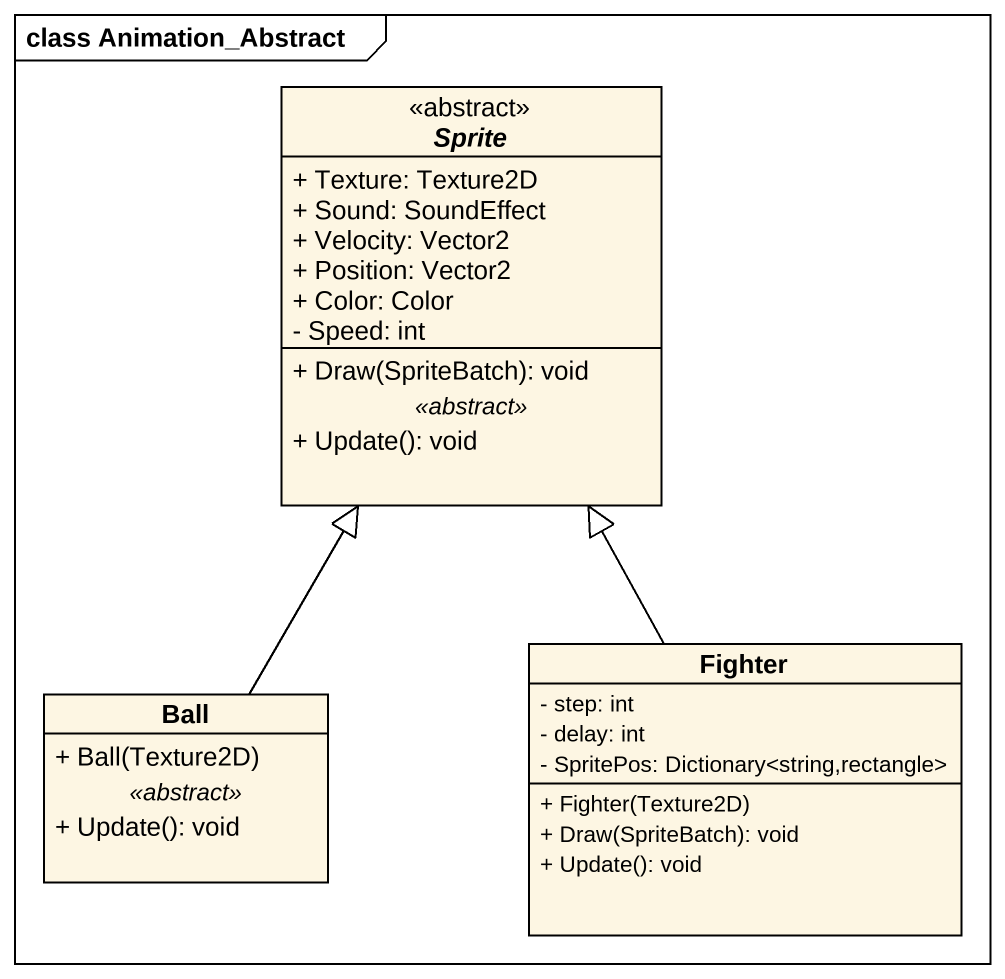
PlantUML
@startuml
mainframe class Animation_Abstract
hide circle
hide empty members
skinparam classAttributeIconSize 0
abstract class Sprite <<abstract>> {
  + Texture: Texture2D
  + Sound: SoundEffect
  + Velocity: Vector2
  + Position: Vector2
  + Color: Color
  - Speed: int
  --
  + Draw(SpriteBatch): void
  .. <<abstract>> ..
  + Update(): void
}
class Fighter {
  - step: int
  - delay: int
  - SpritePos: Dictionary<string,rectangle>
  + Fighter(Texture2D)
  + Draw(SpriteBatch): void
  + Update(): void
}
class Ball {
  + Ball(Texture2D)
  .. <<abstract>> ..
  + Update(): void
}
Fighter -up-|> Sprite
Ball -up-|> Sprite
@enduml
